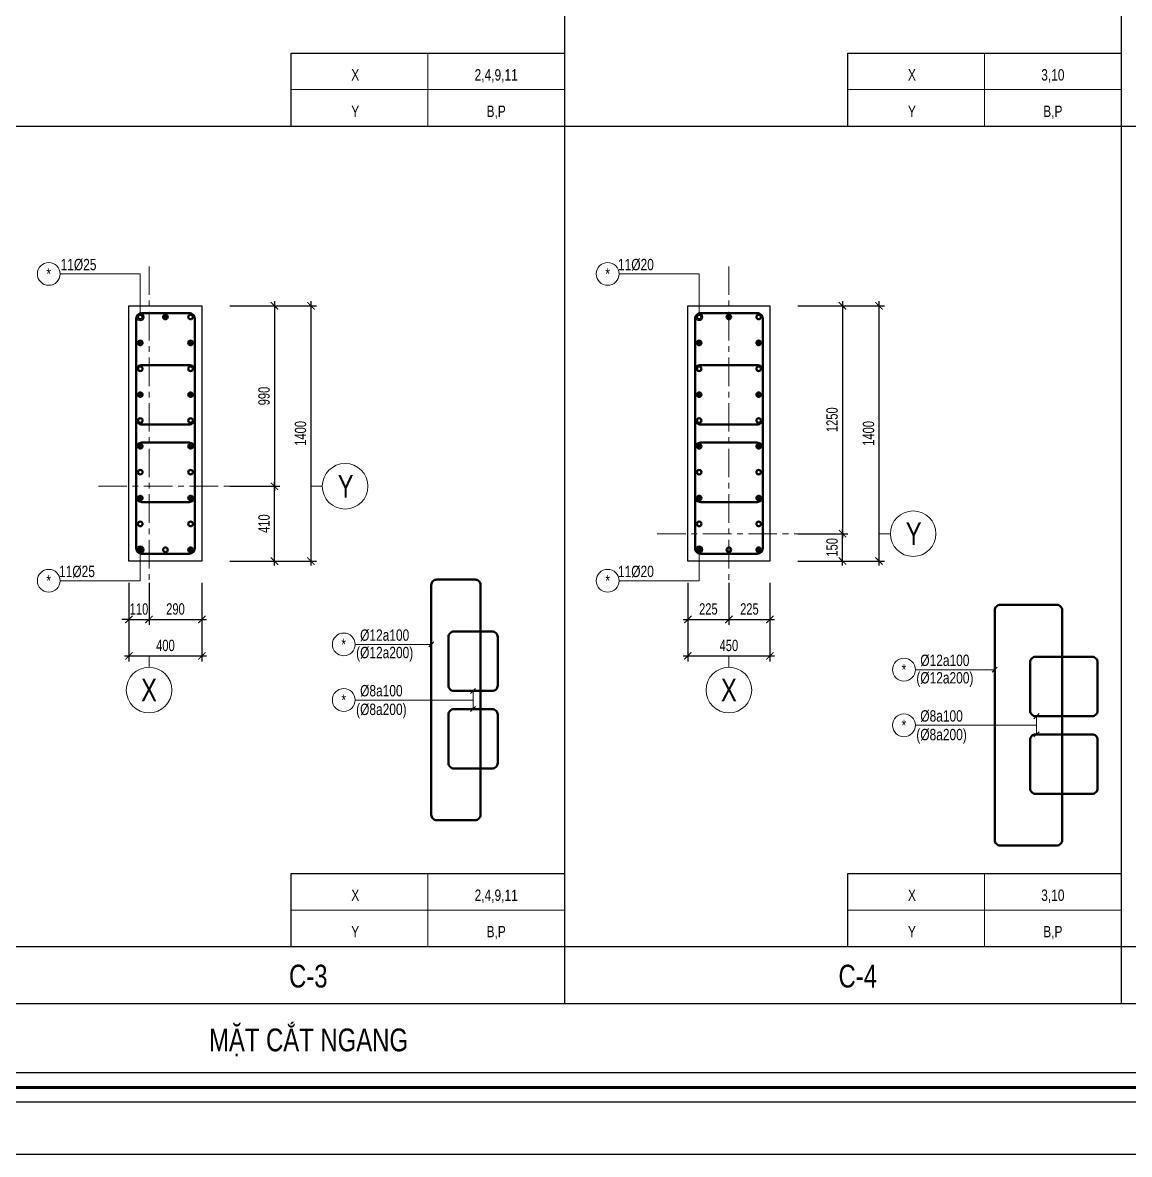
# Model space of a CAD drawing. Header units: millimetres. Extents: x -17374 to 181693, y -29783 to 15580.
# Drawn here: x 32851 to 38919, y 0 to 6208 of the extents above; entities that cross this region are included whole.
import ezdxf
from ezdxf.enums import TextEntityAlignment as Align

# ---------------------------------------------------------------- set-up
doc = ezdxf.new("R2010")
doc.units = ezdxf.units.MM
doc.header["$LTSCALE"] = 250
doc.header["$MEASUREMENT"] = 0
doc.linetypes.add('CENTER', pattern=[2, 1.25, -0.25, 0.25, -0.25])
doc.linetypes.add('CENTER2', pattern=[1.125, 0.75, -0.125, 0.125, -0.125])
doc.layers.add('CDC-KHUNGTEN', color=7, linetype='Continuous')
for name, color, linetype, lineweight in [('CDC.01.AXIS', 160, 'CENTER2', 13), ('CDC.02.DIM', 1, 'Continuous', 18), ('CDC.03.BORDER', 3, 'Continuous', 25), ('CDC.05.STEEL', 4, 'Continuous', 50), ('CDC.06.TEXT', 2, 'Continuous', 18), ('CDC.11.NOTE', 8, 'Continuous', 18), ('CDC.14.STEELNUM', 9, 'Continuous', 18), ('STEEL_NODE', 6, 'Continuous', 50)]:
    doc.layers.add(name, color=color, linetype=linetype, lineweight=lineweight)
doc.styles.add('KC_BIGTEXT', font='arial.ttf', dxfattribs={"width": 0.7})
doc.styles.add('KC_SMTEXT', font='arial.ttf', dxfattribs={"width": 0.7})
doc.styles.add('KCS_BIGTEXT', font='arial.ttf', dxfattribs={"width": 0.75})
doc.styles.add('KCS_SMTEXT', font='arial.ttf', dxfattribs={"width": 0.7})
doc.dimstyles.new('KCS_DIM25', dxfattribs={"dimscale": 25, "dimtxt": 2.5, "dimasz": 1.6, "dimexe": 1.2, "dimexo": 0, "dimgap": 1, "dimtad": 1, "dimdec": 0, "dimzin": 0, "dimdsep": 46, "dimtxsty": 'KCS_SMTEXT', "dimblk": 'ARCHTICK', "dimcen": 0, "dimdle": 1, "dimclrd": 1, "dimclre": 1, "dimclrt": 2, "dimadec": 0, "dimazin": 0, "dimtfac": 1, "dimtdec": 0, "dimtix": 1, "dimtmove": 2, "dimatfit": 3, "dimfxl": 1, "dimtolj": 1, "dimtzin": 0, "dimarcsym": 0})

# ---------------------------------------------------------------- blocks, each defined once
blk = doc.blocks.new('_ArchTick')
at = {"color": 0, "linetype": 'ByBlock', "const_width": 0.15}
blk.add_lwpolyline([(-0.5, -0.5), (0.5, 0.5)], dxfattribs=at)
blk = doc.blocks.new('*D488')
at = {"layer": 'CDC.02.DIM', "color": 1, "lineweight": -2, "transparency": 16777216}
for p, q in [((33433.7, 3134.4), (33433.7, 2704.4)), ((33833.7, 3134.4), (33833.7, 2704.4)), ((33408.7, 2734.4), (33858.7, 2734.4))]:
    blk.add_line(p, q, dxfattribs=at)
at = {"layer": 'Defpoints', "color": 0, "transparency": 16777216}
for p in [(33433.7, 3134.4), (33833.7, 3134.4), (33833.7, 2734.4)]:
    blk.add_point(p, dxfattribs=at)
at = {"layer": 'CDC.02.DIM', "color": 1, "lineweight": -2, "transparency": 16777216, "xscale": 40, "yscale": 40, "zscale": 40, "rotation": 180}
blk.add_blockref('_ArchTick', (33433.7, 2734.4), dxfattribs=at)
at = {"layer": 'CDC.02.DIM', "color": 1, "lineweight": -2, "transparency": 16777216, "xscale": 40, "yscale": 40, "zscale": 40}
blk.add_blockref('_ArchTick', (33833.7, 2734.4), dxfattribs=at)
at = {"layer": 'CDC.02.DIM', "color": 2, "transparency": 16777216, "insert": (33633.7, 2791.3), "char_height": 62.5, "attachment_point": 5, "style": 'KCS_SMTEXT'}
blk.add_mtext('\\A1;400', dxfattribs=at)
blk = doc.blocks.new('*D487')
at = {"layer": 'CDC.02.DIM', "color": 1, "lineweight": -2, "transparency": 16777216}
for p, q in [((33433.7, 3134.4), (33433.7, 2904.4)), ((33543.7, 3134.4), (33543.7, 2904.4)), ((33433.7, 2934.4), (33393.7, 2934.4)), ((33433.7, 2934.4), (33543.7, 2934.4)), ((33543.7, 2934.4), (33583.7, 2934.4))]:
    blk.add_line(p, q, dxfattribs=at)
at = {"layer": 'Defpoints', "color": 0, "transparency": 16777216}
for p in [(33433.7, 3134.4), (33543.7, 3134.4), (33543.7, 2934.4)]:
    blk.add_point(p, dxfattribs=at)
at = {"layer": 'CDC.02.DIM', "color": 1, "lineweight": -2, "transparency": 16777216, "xscale": 40, "yscale": 40, "zscale": 40}
blk.add_blockref('_ArchTick', (33433.7, 2934.4), dxfattribs=at)
at = {"layer": 'CDC.02.DIM', "color": 1, "lineweight": -2, "transparency": 16777216, "xscale": 40, "yscale": 40, "zscale": 40, "rotation": 180}
blk.add_blockref('_ArchTick', (33543.7, 2934.4), dxfattribs=at)
at = {"layer": 'CDC.02.DIM', "color": 2, "transparency": 16777216, "insert": (33488.7, 2991.3), "char_height": 62.5, "attachment_point": 5, "style": 'KCS_SMTEXT'}
blk.add_mtext('\\A1;110', dxfattribs=at)
blk = doc.blocks.new('*D489')
at = {"layer": 'CDC.02.DIM', "color": 1, "lineweight": -2, "transparency": 16777216}
for p, q in [((33543.7, 3134.4), (33543.7, 2904.4)), ((33833.7, 3134.4), (33833.7, 2904.4)), ((33518.7, 2934.4), (33858.7, 2934.4))]:
    blk.add_line(p, q, dxfattribs=at)
at = {"layer": 'Defpoints', "color": 0, "transparency": 16777216}
for p in [(33543.7, 3134.4), (33833.7, 3134.4), (33833.7, 2934.4)]:
    blk.add_point(p, dxfattribs=at)
at = {"layer": 'CDC.02.DIM', "color": 1, "lineweight": -2, "transparency": 16777216, "xscale": 40, "yscale": 40, "zscale": 40, "rotation": 180}
blk.add_blockref('_ArchTick', (33543.7, 2934.4), dxfattribs=at)
at = {"layer": 'CDC.02.DIM', "color": 1, "lineweight": -2, "transparency": 16777216, "xscale": 40, "yscale": 40, "zscale": 40}
blk.add_blockref('_ArchTick', (33833.7, 2934.4), dxfattribs=at)
at = {"layer": 'CDC.02.DIM', "color": 2, "transparency": 16777216, "insert": (33688.7, 2991.3), "char_height": 62.5, "attachment_point": 5, "style": 'KCS_SMTEXT'}
blk.add_mtext('\\A1;290', dxfattribs=at)
blk = doc.blocks.new('KC_SNODE_2')
at = {"layer": 'STEEL_NODE', "color": 3}
blk.add_circle((0, 0), 12.5, dxfattribs=at)
blk = doc.blocks.new('*D504')
at = {"layer": 'CDC.02.DIM', "color": 1, "lineweight": -2, "transparency": 16777216}
for p, q in [((33987.3, 3664.7), (34261.4, 3664.7)), ((34231.4, 3229.7), (34231.4, 3689.7)), ((33987.3, 3254.7), (34261.4, 3254.7))]:
    blk.add_line(p, q, dxfattribs=at)
at = {"layer": 'Defpoints', "color": 0, "transparency": 16777216}
for p in [(33987.3, 3664.7), (34231.4, 3664.7), (33987.3, 3254.7)]:
    blk.add_point(p, dxfattribs=at)
at = {"layer": 'CDC.02.DIM', "color": 1, "lineweight": -2, "transparency": 16777216, "xscale": 40, "yscale": 40, "zscale": 40}
for p, rotation in [((34231.4, 3664.7), 90), ((34231.4, 3254.7), 270)]:
    blk.add_blockref('_ArchTick', p, dxfattribs=dict(at, rotation=rotation))
at = {"layer": 'CDC.02.DIM', "color": 2, "transparency": 16777216, "insert": (34174.5, 3459.7), "char_height": 62.5, "attachment_point": 5, "rotation": 90, "style": 'KCS_SMTEXT'}
blk.add_mtext('\\A1;410', dxfattribs=at)
blk = doc.blocks.new('*D505')
at = {"layer": 'CDC.02.DIM', "color": 1, "lineweight": -2, "transparency": 16777216}
for p, q in [((34431.4, 4679.7), (34431.4, 3229.7)), ((33987.3, 4654.7), (34461.4, 4654.7)), ((33987.3, 3254.7), (34461.4, 3254.7))]:
    blk.add_line(p, q, dxfattribs=at)
at = {"layer": 'Defpoints', "color": 0, "transparency": 16777216}
for p in [(33987.3, 4654.7), (33987.3, 3254.7), (34431.4, 3254.7)]:
    blk.add_point(p, dxfattribs=at)
at = {"layer": 'CDC.02.DIM', "color": 1, "lineweight": -2, "transparency": 16777216, "xscale": 40, "yscale": 40, "zscale": 40}
for p, rotation in [((34431.4, 4654.7), 90), ((34431.4, 3254.7), 270)]:
    blk.add_blockref('_ArchTick', p, dxfattribs=dict(at, rotation=rotation))
at = {"layer": 'CDC.02.DIM', "color": 2, "transparency": 16777216, "insert": (34374.5, 3954.7), "char_height": 62.5, "attachment_point": 5, "rotation": 90, "style": 'KCS_SMTEXT'}
blk.add_mtext('\\A1;1400', dxfattribs=at)
blk = doc.blocks.new('KC_SNODE')
at = {"layer": 'STEEL_NODE'}
blk.add_hatch(color=256, dxfattribs=at).paths.add_polyline_path([(12.5, 0, 1), (-12.5, 0, 1)])
blk.add_circle((0, 0), 12.5, dxfattribs=at)
blk = doc.blocks.new('*D506')
at = {"layer": 'CDC.02.DIM', "color": 1, "lineweight": -2, "transparency": 16777216}
for p, q in [((34231.4, 4679.7), (34231.4, 3639.7)), ((33987.3, 4654.7), (34261.4, 4654.7)), ((33987.3, 3664.7), (34261.4, 3664.7))]:
    blk.add_line(p, q, dxfattribs=at)
at = {"layer": 'Defpoints', "color": 0, "transparency": 16777216}
for p in [(33987.3, 4654.7), (33987.3, 3664.7), (34231.4, 3664.7)]:
    blk.add_point(p, dxfattribs=at)
at = {"layer": 'CDC.02.DIM', "color": 1, "lineweight": -2, "transparency": 16777216, "xscale": 40, "yscale": 40, "zscale": 40}
for p, rotation in [((34231.4, 4654.7), 90), ((34231.4, 3664.7), 270)]:
    blk.add_blockref('_ArchTick', p, dxfattribs=dict(at, rotation=rotation))
at = {"layer": 'CDC.02.DIM', "color": 2, "transparency": 16777216, "insert": (34174.5, 4159.7), "char_height": 62.5, "attachment_point": 5, "rotation": 90, "style": 'KCS_SMTEXT'}
blk.add_mtext('\\A1;990', dxfattribs=at)
blk = doc.blocks.new('*D509')
at = {"layer": 'CDC.02.DIM', "color": 1, "lineweight": -2, "transparency": 16777216}
for p, q in [((36723.2, 3134.4), (36723.2, 2904.4)), ((36948.2, 3134.4), (36948.2, 2904.4)), ((36698.2, 2934.4), (36973.2, 2934.4))]:
    blk.add_line(p, q, dxfattribs=at)
at = {"layer": 'Defpoints', "color": 0, "transparency": 16777216}
for p in [(36723.2, 3134.4), (36948.2, 3134.4), (36948.2, 2934.4)]:
    blk.add_point(p, dxfattribs=at)
at = {"layer": 'CDC.02.DIM', "color": 1, "lineweight": -2, "transparency": 16777216, "xscale": 40, "yscale": 40, "zscale": 40, "rotation": 180}
blk.add_blockref('_ArchTick', (36723.2, 2934.4), dxfattribs=at)
at = {"layer": 'CDC.02.DIM', "color": 1, "lineweight": -2, "transparency": 16777216, "xscale": 40, "yscale": 40, "zscale": 40}
blk.add_blockref('_ArchTick', (36948.2, 2934.4), dxfattribs=at)
at = {"layer": 'CDC.02.DIM', "color": 2, "transparency": 16777216, "insert": (36835.7, 2991.3), "char_height": 62.5, "attachment_point": 5, "style": 'KCS_SMTEXT'}
blk.add_mtext('\\A1;225', dxfattribs=at)
blk = doc.blocks.new('*D507')
at = {"layer": 'CDC.02.DIM', "color": 1, "lineweight": -2, "transparency": 16777216}
for p, q in [((36498.2, 3134.4), (36498.2, 2904.4)), ((36723.2, 3134.4), (36723.2, 2904.4)), ((36473.2, 2934.4), (36748.2, 2934.4))]:
    blk.add_line(p, q, dxfattribs=at)
at = {"layer": 'Defpoints', "color": 0, "transparency": 16777216}
for p in [(36498.2, 3134.4), (36723.2, 3134.4), (36723.2, 2934.4)]:
    blk.add_point(p, dxfattribs=at)
at = {"layer": 'CDC.02.DIM', "color": 1, "lineweight": -2, "transparency": 16777216, "xscale": 40, "yscale": 40, "zscale": 40, "rotation": 180}
blk.add_blockref('_ArchTick', (36498.2, 2934.4), dxfattribs=at)
at = {"layer": 'CDC.02.DIM', "color": 1, "lineweight": -2, "transparency": 16777216, "xscale": 40, "yscale": 40, "zscale": 40}
blk.add_blockref('_ArchTick', (36723.2, 2934.4), dxfattribs=at)
at = {"layer": 'CDC.02.DIM', "color": 2, "transparency": 16777216, "insert": (36610.7, 2991.3), "char_height": 62.5, "attachment_point": 5, "style": 'KCS_SMTEXT'}
blk.add_mtext('\\A1;225', dxfattribs=at)
blk = doc.blocks.new('*D508')
at = {"layer": 'CDC.02.DIM', "color": 1, "lineweight": -2, "transparency": 16777216}
for p, q in [((36498.2, 3134.4), (36498.2, 2704.4)), ((36948.2, 3134.4), (36948.2, 2704.4)), ((36473.2, 2734.4), (36973.2, 2734.4))]:
    blk.add_line(p, q, dxfattribs=at)
at = {"layer": 'Defpoints', "color": 0, "transparency": 16777216}
for p in [(36498.2, 3134.4), (36948.2, 3134.4), (36948.2, 2734.4)]:
    blk.add_point(p, dxfattribs=at)
at = {"layer": 'CDC.02.DIM', "color": 1, "lineweight": -2, "transparency": 16777216, "xscale": 40, "yscale": 40, "zscale": 40, "rotation": 180}
blk.add_blockref('_ArchTick', (36498.2, 2734.4), dxfattribs=at)
at = {"layer": 'CDC.02.DIM', "color": 1, "lineweight": -2, "transparency": 16777216, "xscale": 40, "yscale": 40, "zscale": 40}
blk.add_blockref('_ArchTick', (36948.2, 2734.4), dxfattribs=at)
at = {"layer": 'CDC.02.DIM', "color": 2, "transparency": 16777216, "insert": (36723.2, 2791.3), "char_height": 62.5, "attachment_point": 5, "style": 'KCS_SMTEXT'}
blk.add_mtext('\\A1;450', dxfattribs=at)
blk = doc.blocks.new('*D511')
at = {"layer": 'CDC.02.DIM', "color": 1, "lineweight": -2, "transparency": 16777216}
for p, q in [((37546, 4679.7), (37546, 3229.7)), ((37101.9, 4654.7), (37576, 4654.7)), ((37101.9, 3254.7), (37576, 3254.7))]:
    blk.add_line(p, q, dxfattribs=at)
at = {"layer": 'Defpoints', "color": 0, "transparency": 16777216}
for p in [(37101.9, 4654.7), (37101.9, 3254.7), (37546, 3254.7)]:
    blk.add_point(p, dxfattribs=at)
at = {"layer": 'CDC.02.DIM', "color": 1, "lineweight": -2, "transparency": 16777216, "xscale": 40, "yscale": 40, "zscale": 40}
for p, rotation in [((37546, 4654.7), 90), ((37546, 3254.7), 270)]:
    blk.add_blockref('_ArchTick', p, dxfattribs=dict(at, rotation=rotation))
at = {"layer": 'CDC.02.DIM', "color": 2, "transparency": 16777216, "insert": (37489.1, 3954.7), "char_height": 62.5, "attachment_point": 5, "rotation": 90, "style": 'KCS_SMTEXT'}
blk.add_mtext('\\A1;1400', dxfattribs=at)
blk = doc.blocks.new('*D510')
at = {"layer": 'CDC.02.DIM', "color": 1, "lineweight": -2, "transparency": 16777216}
for p, q in [((37346, 3229.7), (37346, 3429.7)), ((37101.9, 3404.7), (37376, 3404.7)), ((37101.9, 3254.7), (37376, 3254.7))]:
    blk.add_line(p, q, dxfattribs=at)
at = {"layer": 'Defpoints', "color": 0, "transparency": 16777216}
for p in [(37101.9, 3404.7), (37346, 3404.7), (37101.9, 3254.7)]:
    blk.add_point(p, dxfattribs=at)
at = {"layer": 'CDC.02.DIM', "color": 1, "lineweight": -2, "transparency": 16777216, "xscale": 40, "yscale": 40, "zscale": 40}
for p, rotation in [((37346, 3404.7), 90), ((37346, 3254.7), 270)]:
    blk.add_blockref('_ArchTick', p, dxfattribs=dict(at, rotation=rotation))
at = {"layer": 'CDC.02.DIM', "color": 2, "transparency": 16777216, "insert": (37289.1, 3329.7), "char_height": 62.5, "attachment_point": 5, "rotation": 90, "style": 'KCS_SMTEXT'}
blk.add_mtext('\\A1;150', dxfattribs=at)
blk = doc.blocks.new('*D512')
at = {"layer": 'CDC.02.DIM', "color": 1, "lineweight": -2, "transparency": 16777216}
for p, q in [((37346, 4679.7), (37346, 3379.7)), ((37101.9, 4654.7), (37376, 4654.7)), ((37101.9, 3404.7), (37376, 3404.7))]:
    blk.add_line(p, q, dxfattribs=at)
at = {"layer": 'Defpoints', "color": 0, "transparency": 16777216}
for p in [(37101.9, 4654.7), (37101.9, 3404.7), (37346, 3404.7)]:
    blk.add_point(p, dxfattribs=at)
at = {"layer": 'CDC.02.DIM', "color": 1, "lineweight": -2, "transparency": 16777216, "xscale": 40, "yscale": 40, "zscale": 40}
for p, rotation in [((37346, 4654.7), 90), ((37346, 3404.7), 270)]:
    blk.add_blockref('_ArchTick', p, dxfattribs=dict(at, rotation=rotation))
at = {"layer": 'CDC.02.DIM', "color": 2, "transparency": 16777216, "insert": (37289.1, 4029.7), "char_height": 62.5, "attachment_point": 5, "rotation": 90, "style": 'KCS_SMTEXT'}
blk.add_mtext('\\A1;1250', dxfattribs=at)
blk = doc.blocks.new('_Axis name')
at = {"layer": 'CDC.02.DIM'}
blk.add_line((0, 2.5), (0, 0), dxfattribs=at)
blk.add_circle((0, 7.5), 5, dxfattribs=at)
at = {"layer": 'CDC.02.DIM', "color": 4, "style": 'KCS_BIGTEXT', "width": 0.75}
blk.add_attdef('.', text='', height=5, rotation=180, dxfattribs=at).set_placement((0, 7.5), align=Align.MIDDLE)
blk = doc.blocks.new('Khung tên chuẩn')
at = {"layer": 'CDC-KHUNGTEN', "color": 8}
blk.add_lwpolyline([(75096, 1100), (83000, 1100), (83000, 58300), (3000, 58300), (3000, 1100), (75096, 1100)], dxfattribs=at)
at = {"layer": 'CDC-KHUNGTEN', "color": 255, "lineweight": 60}
blk.add_lwpolyline([(74900, 1400), (74900, 58000), (3300, 58000), (3300, 1400), (74900, 1400)], close=True, dxfattribs=at)
at = {"layer": 'Defpoints', "color": 1, "ltscale": 0.2}
blk.add_lwpolyline([(0, 0), (0, 59400), (84100, 59400), (84100, 0), (0, 0)], close=True, dxfattribs=at)

msp = doc.modelspace()

# ---------------------------------------------------------------- linework, layer by layer
at = {"layer": 'CDC.01.AXIS', "linetype": 'CENTER', "ltscale": 0.5}
for p, q in [((33543.68, 4870.73), (33543.68, 3134.36)), ((36723.25, 4870.73), (36723.25, 3134.36)), ((33266.03, 3664.75), (33987.33, 3664.75)), ((36330.6, 3404.75), (37101.89, 3404.75))]:
    msp.add_line(p, q, dxfattribs=at)
at = {"layer": 'CDC.02.DIM'}
for p, q in [((34431.42, 3664.75), (34493.92, 3664.75)), ((37545.98, 3404.75), (37608.48, 3404.75))]:
    msp.add_line(p, q, dxfattribs=at)
for centre in [(34618.92, 3664.75), (37733.48, 3404.75)]:
    msp.add_circle(centre, 125, dxfattribs=at)
at = {"layer": 'CDC.03.BORDER'}
for p, q in [((35822.3, 14640.33), (35822.3, 826.99)), ((38874.59, 14640.33), (38874.59, 826.99)), ((34322.3, 5640.33), (34322.3, 6040.33)), ((34322.3, 5640.33), (34322.3, 6040.33)), ((34322.3, 6040.33), (35822.3, 6040.33)), ((34322.3, 6040.33), (35822.3, 6040.33)), ((37374.59, 5640.33), (37374.59, 6040.33)), ((37374.59, 5640.33), (37374.59, 6040.33)), ((37374.59, 6040.33), (38874.59, 6040.33)), ((37374.59, 6040.33), (38874.59, 6040.33)), ((26665.43, 5640.33), (42262.73, 5640.33)), ((34322.3, 1140.33), (34322.3, 1540.33)), ((34322.3, 1140.33), (34322.3, 1540.33)), ((34322.3, 1540.33), (35822.3, 1540.33)), ((34322.3, 1540.33), (35822.3, 1540.33)), ((37374.59, 1140.33), (37374.59, 1540.33)), ((37374.59, 1140.33), (37374.59, 1540.33)), ((37374.59, 1540.33), (38874.59, 1540.33)), ((37374.59, 1540.33), (38874.59, 1540.33)), ((26665.43, 1140.33), (42262.73, 1140.33)), ((26665.43, 826.99), (42262.73, 826.99)), ((24078.87, 449.69), (42262.73, 449.69))]:
    msp.add_line(p, q, dxfattribs=at)
for points in [[(33433.68, 4654.75), (33833.68, 4654.75), (33833.68, 3254.75), (33433.68, 3254.75)], [(36498.25, 4654.75), (36948.25, 4654.75), (36948.25, 3254.75), (36498.25, 3254.75)]]:
    msp.add_lwpolyline(points, close=True, dxfattribs=at)
at = {"layer": 'CDC.05.STEEL'}
for points in [[(33763.98, 4614.75), (33503.98, 4614.75, 0.4142136), (33473.98, 4584.75), (33473.98, 3324.49, 0.4142136), (33503.98, 3294.49), (33763.98, 3294.49, 0.4142136), (33793.98, 3324.49), (33793.98, 4584.75, 0.4142136)], [(36878.54, 4614.75), (36568.54, 4614.75, 0.4142136), (36538.54, 4584.75), (36538.54, 3324.49, 0.4142136), (36568.54, 3294.49), (36878.54, 3294.49, 0.4142136), (36908.54, 3324.49), (36908.54, 4584.75, 0.4142136)], [(33763.98, 4329.75), (33503.98, 4329.75, 0.4142136), (33473.98, 4299.75), (33473.98, 4033.68, 0.4142136), (33503.98, 4003.68), (33763.98, 4003.68, 0.4142136), (33793.98, 4033.68), (33793.98, 4299.75, 0.4142136)], [(36878.54, 4329.75), (36568.54, 4329.75, 0.4142136), (36538.54, 4299.75), (36538.54, 4033.68, 0.4142136), (36568.54, 4003.68), (36878.54, 4003.68, 0.4142136), (36908.54, 4033.68), (36908.54, 4299.75, 0.4142136)], [(33763.98, 3904.24), (33503.98, 3904.24, 0.4142136), (33473.98, 3874.24), (33473.98, 3608.17, 0.4142136), (33503.98, 3578.17), (33763.98, 3578.17, 0.4142136), (33793.98, 3608.17), (33793.98, 3874.24, 0.4142136)], [(36878.54, 3904.24), (36568.54, 3904.24, 0.4142136), (36538.54, 3874.24), (36538.54, 3608.17, 0.4142136), (36568.54, 3578.17), (36878.54, 3578.17, 0.4142136), (36908.54, 3608.17), (36908.54, 3874.24, 0.4142136)], [(35331.41, 3153.01), (35121.41, 3153.01, 0.4142136), (35091.41, 3123.01), (35091.41, 1862.76, 0.4142136), (35121.41, 1832.76), (35331.41, 1832.76, 0.4142136), (35361.41, 1862.76), (35361.41, 3123.01, 0.4142136)], [(38520.97, 3014.5), (38210.97, 3014.5, 0.4142136), (38180.97, 2984.5), (38180.97, 1724.25, 0.4142136), (38210.97, 1694.25), (38520.97, 1694.25, 0.4142136), (38550.97, 1724.25), (38550.97, 2984.5, 0.4142136)], [(35425.39, 2868.01), (35215.39, 2868.01, 0.4142136), (35185.39, 2838.01), (35185.39, 2571.94, 0.4142136), (35215.39, 2541.94), (35425.39, 2541.94, 0.4142136), (35455.39, 2571.94), (35455.39, 2838.01, 0.4142136)], [(38714.95, 2729.5), (38404.95, 2729.5, 0.4142136), (38374.95, 2699.5), (38374.95, 2433.43, 0.4142136), (38404.95, 2403.43), (38714.95, 2403.43, 0.4142136), (38744.95, 2433.43), (38744.95, 2699.5, 0.4142136)], [(35425.39, 2442.5), (35215.39, 2442.5, 0.4142136), (35185.39, 2412.5), (35185.39, 2146.43, 0.4142136), (35215.39, 2116.43), (35425.39, 2116.43, 0.4142136), (35455.39, 2146.43), (35455.39, 2412.5, 0.4142136)], [(38714.95, 2303.99), (38404.95, 2303.99, 0.4142136), (38374.95, 2273.99), (38374.95, 2007.92, 0.4142136), (38404.95, 1977.92), (38714.95, 1977.92, 0.4142136), (38744.95, 2007.92), (38744.95, 2273.99, 0.4142136)]]:
    msp.add_lwpolyline(points, format="xyb", close=True, dxfattribs=at)
at = {"layer": 'CDC.11.NOTE', "color": 1}
for p, q in [((35072.3, 5640.33), (35072.3, 6040.33)), ((35072.3, 5640.33), (35072.3, 6040.33)), ((38124.59, 5640.33), (38124.59, 6040.33)), ((38124.59, 5640.33), (38124.59, 6040.33)), ((34322.3, 5840.33), (35822.3, 5840.33)), ((34322.3, 5840.33), (35822.3, 5840.33)), ((37374.59, 5840.33), (38874.59, 5840.33)), ((37374.59, 5840.33), (38874.59, 5840.33)), ((35091.41, 2797.19), (34673.88, 2797.19)), ((35077.05, 2783.13), (35105.17, 2811.25)), ((38166.61, 2644.62), (38194.74, 2672.74)), ((38180.97, 2658.68), (37745.56, 2658.68)), ((35306.33, 2527.88), (35334.45, 2556)), ((35320.39, 2492.22), (34673.88, 2492.22)), ((35320.39, 2541.94), (35320.39, 2442.5)), ((35306.33, 2428.44), (35334.45, 2456.56)), ((38395.89, 2389.37), (38424.01, 2417.5)), ((38409.95, 2403.43), (38409.95, 2303.99)), ((38409.95, 2353.71), (37745.56, 2353.71)), ((38395.89, 2289.93), (38424.01, 2318.05)), ((35072.3, 1140.33), (35072.3, 1540.33)), ((35072.3, 1140.33), (35072.3, 1540.33)), ((38124.59, 1140.33), (38124.59, 1540.33)), ((38124.59, 1140.33), (38124.59, 1540.33)), ((34322.3, 1340.33), (35822.3, 1340.33)), ((34322.3, 1340.33), (35822.3, 1340.33)), ((37374.59, 1340.33), (38874.59, 1340.33)), ((37374.59, 1340.33), (38874.59, 1340.33))]:
    msp.add_line(p, q, dxfattribs=at)
for points in [[(33495.68, 4613.85), (33495.68, 4829.61), (33056.45, 4829.61)], [(36560.24, 4613.85), (36560.24, 4829.61), (36121.01, 4829.61)], [(33495.68, 3295.65), (33495.68, 3146.54), (33056.45, 3146.54)], [(36560.24, 3295.65), (36560.24, 3146.54), (36121.01, 3146.54)]]:
    msp.add_lwpolyline(points, dxfattribs=at)
for centre in [(33495.68, 4593.01), (36560.24, 4593.01), (33495.68, 3316.48), (36560.24, 3316.48)]:
    msp.add_circle(centre, 20.83, dxfattribs=at)
at = {"layer": 'CDC.14.STEELNUM'}
for centre in [(32993.95, 4829.61), (36058.51, 4829.61), (32993.95, 3146.54), (36058.51, 3146.54), (34611.38, 2797.19), (37683.06, 2658.68), (34611.38, 2492.22), (37683.06, 2353.71)]:
    msp.add_circle(centre, 62.5, dxfattribs=at)

# ---------------------------------------------------------------- block references
at = {"xscale": 0.2622917978442274, "yscale": 0.2622917978442274, "zscale": 0.2622917978442274}
msp.add_blockref('Khung tên chuẩn', (22982.18, 0), dxfattribs=at)
at = {"layer": 'CDC.02.DIM', "xscale": 25, "yscale": 25, "zscale": 25, "rotation": 180}
for p in [(33543.68, 2734.36), (36723.25, 2734.36)]:
    msp.add_blockref('_Axis name', p, dxfattribs=at).add_auto_attribs({'.': 'X'})
at = {"layer": 'STEEL_NODE', "xscale": -1}
for name, p, rotation in [('KC_SNODE_2', (33495.68, 4593.01), 90), ('KC_SNODE', (33633.68, 4593.01), 90), ('KC_SNODE_2', (36560.24, 4593.01), 90), ('KC_SNODE', (36723.25, 4593.01), 90), ('KC_SNODE', (33495.68, 4451.18), 90), ('KC_SNODE_2', (33771.69, 4451.18), 270), ('KC_SNODE', (36560.24, 4451.18), 90), ('KC_SNODE_2', (36886.25, 4451.18), 270), ('KC_SNODE_2', (33771.69, 4309.34), 270), ('KC_SNODE_2', (36886.25, 4309.34), 270), ('KC_SNODE', (33495.68, 4167.5), 90), ('KC_SNODE_2', (33771.69, 4167.5), 270), ('KC_SNODE', (36560.24, 4167.5), 90), ('KC_SNODE_2', (36886.25, 4167.5), 270), ('KC_SNODE_2', (33771.69, 4025.67), 270), ('KC_SNODE_2', (36886.25, 4025.67), 270), ('KC_SNODE', (33495.68, 3883.83), 90), ('KC_SNODE_2', (33771.69, 3883.83), 270), ('KC_SNODE', (36560.24, 3883.83), 90), ('KC_SNODE_2', (36886.25, 3883.83), 270), ('KC_SNODE_2', (33771.69, 3741.99), 270), ('KC_SNODE_2', (36886.25, 3741.99), 270), ('KC_SNODE', (33495.68, 3600.16), 90), ('KC_SNODE_2', (33771.69, 3600.16), 270), ('KC_SNODE', (36560.24, 3600.16), 90), ('KC_SNODE_2', (36886.25, 3600.16), 270), ('KC_SNODE_2', (33771.69, 3458.32), 270), ('KC_SNODE_2', (36886.25, 3458.32), 270), ('KC_SNODE', (33495.68, 3316.48), 90), ('KC_SNODE_2', (33633.68, 3316.48), 270), ('KC_SNODE_2', (33771.69, 3316.48), 270), ('KC_SNODE', (36560.24, 3316.48), 90), ('KC_SNODE_2', (36723.25, 3316.48), 270), ('KC_SNODE_2', (36886.25, 3316.48), 270)]:
    msp.add_blockref(name, p, dxfattribs=dict(at, rotation=rotation))
at = {"layer": 'STEEL_NODE'}
for name, p, rotation in [('KC_SNODE_2', (33633.68, 4593.01), 270), ('KC_SNODE_2', (33771.69, 4593.01), 270), ('KC_SNODE_2', (36723.25, 4593.01), 270), ('KC_SNODE_2', (36886.25, 4593.01), 270), ('KC_SNODE_2', (33495.68, 4451.18), 90), ('KC_SNODE', (33771.69, 4451.18), 270), ('KC_SNODE_2', (36560.24, 4451.18), 90), ('KC_SNODE', (36886.25, 4451.18), 270), ('KC_SNODE_2', (33495.68, 4309.34), 90), ('KC_SNODE_2', (36560.24, 4309.34), 90), ('KC_SNODE_2', (33495.68, 4167.5), 90), ('KC_SNODE', (33771.69, 4167.5), 270), ('KC_SNODE_2', (36560.24, 4167.5), 90), ('KC_SNODE', (36886.25, 4167.5), 270), ('KC_SNODE_2', (33495.68, 4025.67), 90), ('KC_SNODE_2', (36560.24, 4025.67), 90), ('KC_SNODE_2', (33495.68, 3883.83), 90), ('KC_SNODE', (33771.69, 3883.83), 270), ('KC_SNODE_2', (36560.24, 3883.83), 90), ('KC_SNODE', (36886.25, 3883.83), 270), ('KC_SNODE_2', (33495.68, 3741.99), 90), ('KC_SNODE_2', (36560.24, 3741.99), 90), ('KC_SNODE_2', (33495.68, 3600.16), 90), ('KC_SNODE', (33771.69, 3600.16), 270), ('KC_SNODE_2', (36560.24, 3600.16), 90), ('KC_SNODE', (36886.25, 3600.16), 270), ('KC_SNODE_2', (33495.68, 3458.32), 90), ('KC_SNODE_2', (36560.24, 3458.32), 90), ('KC_SNODE_2', (33495.68, 3316.48), 90), ('KC_SNODE', (33771.69, 3316.48), 270), ('KC_SNODE_2', (36560.24, 3316.48), 90), ('KC_SNODE', (36886.25, 3316.48), 270)]:
    msp.add_blockref(name, p, dxfattribs=dict(at, rotation=rotation))

# ---------------------------------------------------------------- texts
at = {"layer": 'CDC.02.DIM', "color": 4, "style": 'KCS_BIGTEXT', "text_generation_flag": 6, "width": 0.75}
for p in [(34621.85, 3664.75), (37736.41, 3404.75)]:
    msp.add_attdef('Y', text='.', height=125, rotation=180, dxfattribs=at).set_placement(p, align=Align.MIDDLE)
at = {"layer": 'CDC.06.TEXT', "style": 'KC_SMTEXT', "width": 0.75}
for s, p in [('X', (34652.65, 5890.33)), ('X', (37704.94, 5890.33)), ('Y', (34652.65, 5690.33)), ('Y', (37704.94, 5690.33)), ('X', (34652.65, 1390.33)), ('X', (37704.94, 1390.33)), ('Y', (34652.65, 1190.33)), ('Y', (37704.94, 1190.33))]:
    msp.add_text(s, height=62.5, dxfattribs=at).set_placement(p)
for s, p in [('2,4,9,11', (35447.3, 5890.33)), ('3,10', (38499.59, 5890.33)), ('B,P', (35447.3, 5690.33)), ('B,P', (38499.59, 5690.33)), ('11%%C25', (33157.23, 4849.61)), ('11%%C20', (36213.31, 4849.61)), ('11%%C25', (33148.75, 3166.54)), ('11%%C20', (36213.31, 3166.54)), ('%%C12a100', (34835.84, 2817.19)), ('(%%C12a200)', (34835.84, 2721.51)), ('%%C12a100', (37907.52, 2678.68)), ('(%%C12a200)', (37907.52, 2583)), ('%%c8a100', (34817.63, 2512.22)), ('(%%C8a200)', (34817.63, 2409.93)), ('%%c8a100', (37889.32, 2373.71)), ('(%%C8a200)', (37889.32, 2271.43)), ('2,4,9,11', (35447.3, 1390.33)), ('3,10', (38499.59, 1390.33)), ('B,P', (35447.3, 1190.33)), ('B,P', (38499.59, 1190.33))]:
    msp.add_text(s, height=62.5, dxfattribs=at).set_placement(p, align=Align.CENTER)
at = {"layer": 'CDC.06.TEXT', "color": 4, "style": 'KC_BIGTEXT', "width": 0.75}
for s, p in [('C-3', (34416.91, 915.28)), ('C-4', (37429.73, 915.28)), ('MẶT CẮT NGANG', (34418.24, 565.28))]:
    msp.add_text(s, height=125, dxfattribs=at).set_placement(p, align=Align.CENTER)
at = {"layer": 'CDC.14.STEELNUM', "color": 2, "style": 'KC_SMTEXT', "width": 0.75}
for p in [(32993.95, 4829.61), (36058.51, 4829.61), (32993.95, 3146.54), (36058.51, 3146.54), (34611.38, 2797.19), (37683.06, 2658.68), (34611.38, 2492.22), (37683.06, 2353.71)]:
    msp.add_text('*', height=62.5, dxfattribs=at).set_placement(p, align=Align.MIDDLE_CENTER)

# ---------------------------------------------------------------- dimensions: what is measured, and where the dimension line sits
at = {"layer": 'CDC.02.DIM'}
for base, p1, p2, angle, picture, middle in [((34431.42, 3254.75), (33987.33, 4654.75), (33987.33, 3254.75), 90, '*D505', (34374.51, 3954.75)), ((34231.42, 3664.75), (33987.33, 4654.75), (33987.33, 3664.75), 90, '*D506', (34174.51, 4159.75)), ((37545.98, 3254.75), (37101.89, 4654.75), (37101.89, 3254.75), 90, '*D511', (37489.07, 3954.75)), ((37345.98, 3404.75), (37101.89, 4654.75), (37101.89, 3404.75), 90, '*D512', (37289.07, 4029.75)), ((34231.42, 3664.75), (33987.33, 3254.75), (33987.33, 3664.75), 90, '*D504', (34174.51, 3459.75)), ((37345.98, 3404.75), (37101.89, 3254.75), (37101.89, 3404.75), 90, '*D510', (37289.07, 3329.75)), ((33543.68, 2934.36), (33433.68, 3134.36), (33543.68, 3134.36), 180, '*D487', (33488.68, 2991.27)), ((33833.68, 2734.36), (33433.68, 3134.36), (33833.68, 3134.36), 180, '*D488', (33633.68, 2791.27)), ((36723.25, 2934.36), (36498.25, 3134.36), (36723.25, 3134.36), 180, '*D507', (36610.75, 2991.27)), ((36948.25, 2734.36), (36498.25, 3134.36), (36948.25, 3134.36), 180, '*D508', (36723.25, 2791.27))]:
    dim = msp.add_linear_dim(base=base, p1=p1, p2=p2, angle=angle, dimstyle='KCS_DIM25', dxfattribs=at)
    dim.commit()
    dim.dimension.update_dxf_attribs({"geometry": picture, "text_midpoint": middle})
for base, p1, p2, picture, middle in [((33833.68, 2934.36), (33543.68, 3134.36), (33833.68, 3134.36), '*D489', (33688.68, 2991.27)), ((36948.25, 2934.36), (36723.25, 3134.36), (36948.25, 3134.36), '*D509', (36835.75, 2991.27))]:
    dim = msp.add_linear_dim(base=base, p1=p1, p2=p2, dimstyle='KCS_DIM25', dxfattribs=at)
    dim.commit()
    dim.dimension.update_dxf_attribs({"geometry": picture, "text_midpoint": middle})

doc.saveas('drawing.dxf')
